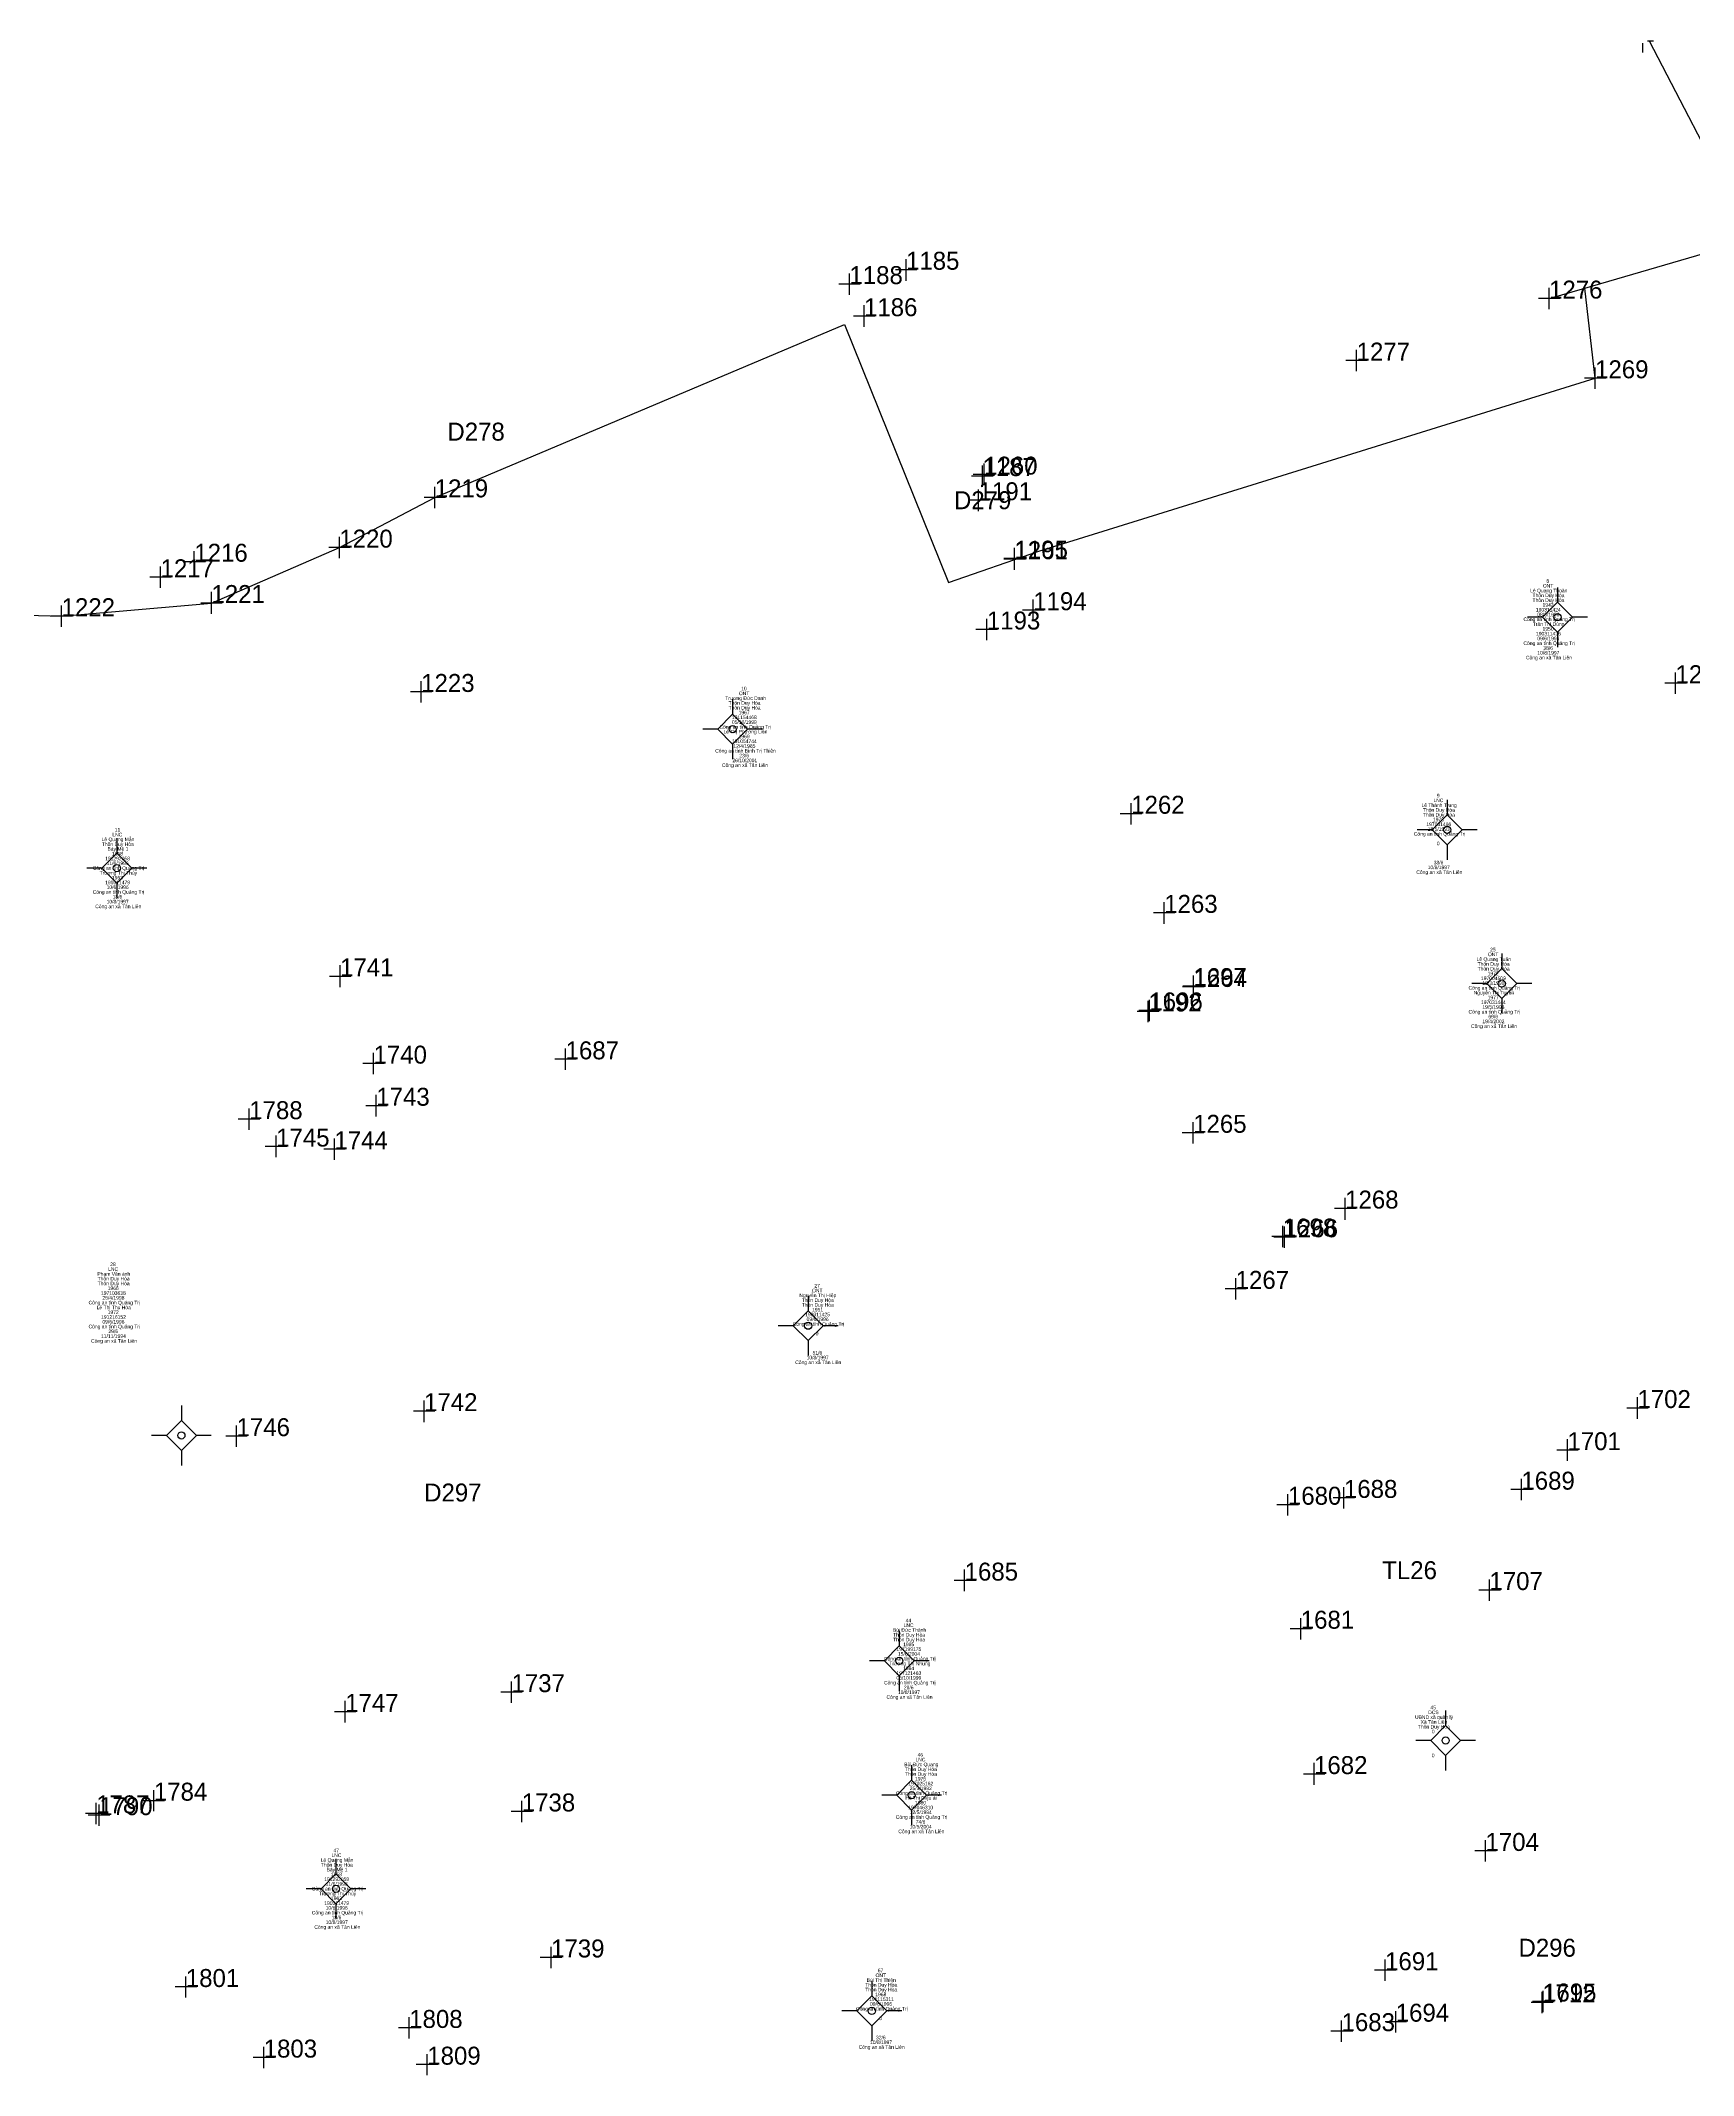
# Model space of a CAD drawing. Extents: x 548949 to 550223, y 1836732 to 1838051.
# Drawn here: x 549721.5 to 549859.6, y 1837866.7 to 1838036.8 of the extents above; entities that cross this region are included whole.
import ezdxf

# ---------------------------------------------------------------- set-up
doc = ezdxf.new("R2010")
doc.units = 0
for name, color, linetype in [('Level 11', 7, 'Continuous'), ('Level 15', 7, 'Continuous'), ('Level 4', 7, 'Continuous'), ('Level 41', 7, 'Continuous'), ('Level 5', 7, 'Continuous'), ('Level 52', 7, 'Continuous')]:
    doc.layers.add(name, color=color, linetype=linetype)

msp = doc.modelspace()

# ---------------------------------------------------------------- linework, layer by layer
at = {"layer": 'Level 11'}
for p, q in [((549848.3, 1837991.08), (549848.3, 1837989.83)), ((549848.3, 1837989.83), (549847.05, 1837988.58)), ((549849.55, 1837988.58), (549848.3, 1837989.83)), ((549847.05, 1837988.58), (549845.8, 1837988.58)), ((549847.05, 1837988.58), (549848.3, 1837987.33)), ((549848.3, 1837987.33), (549849.55, 1837988.58)), ((549850.8, 1837988.58), (549849.55, 1837988.58)), ((549848.3, 1837987.33), (549848.3, 1837986.08)), ((549779.36, 1837981.73), (549779.36, 1837980.48)), ((549778.11, 1837979.23), (549776.86, 1837979.23)), ((549779.36, 1837980.48), (549778.11, 1837979.23)), ((549778.11, 1837979.23), (549779.36, 1837977.98)), ((549780.61, 1837979.23), (549779.36, 1837980.48)), ((549779.36, 1837977.98), (549780.61, 1837979.23)), ((549781.86, 1837979.23), (549780.61, 1837979.23)), ((549779.36, 1837977.98), (549779.36, 1837976.73)), ((549839.08, 1837973.32), (549839.08, 1837972.07)), ((549837.83, 1837970.82), (549836.58, 1837970.82)), ((549839.08, 1837972.07), (549837.83, 1837970.82)), ((549837.83, 1837970.82), (549839.08, 1837969.57)), ((549840.33, 1837970.82), (549839.08, 1837972.07)), ((549839.08, 1837969.57), (549840.33, 1837970.82)), ((549841.58, 1837970.82), (549840.33, 1837970.82)), ((549727.9, 1837970.12), (549727.9, 1837968.87)), ((549839.08, 1837969.57), (549839.08, 1837968.32)), ((549726.65, 1837967.62), (549725.4, 1837967.62)), ((549727.9, 1837968.87), (549726.65, 1837967.62)), ((549726.65, 1837967.62), (549727.9, 1837966.37)), ((549729.15, 1837967.62), (549727.9, 1837968.87)), ((549727.9, 1837966.37), (549729.15, 1837967.62)), ((549730.4, 1837967.62), (549729.15, 1837967.62)), ((549727.9, 1837966.37), (549727.9, 1837965.12)), ((549843.64, 1837960.47), (549843.64, 1837959.22)), ((549843.64, 1837959.22), (549842.39, 1837957.97)), ((549844.89, 1837957.97), (549843.64, 1837959.22)), ((549842.39, 1837957.97), (549841.14, 1837957.97)), ((549842.39, 1837957.97), (549843.64, 1837956.72)), ((549843.64, 1837956.72), (549844.89, 1837957.97)), ((549846.14, 1837957.97), (549844.89, 1837957.97)), ((549843.64, 1837956.72), (549843.64, 1837955.47)), ((549785.67, 1837931.88), (549785.67, 1837930.63)), ((549785.67, 1837930.63), (549784.42, 1837929.38)), ((549786.92, 1837929.38), (549785.67, 1837930.63)), ((549784.42, 1837929.38), (549783.17, 1837929.38)), ((549784.42, 1837929.38), (549785.67, 1837928.13)), ((549785.67, 1837928.13), (549786.92, 1837929.38)), ((549785.67, 1837928.13), (549785.67, 1837926.88)), ((549788.17, 1837929.38), (549786.92, 1837929.38)), ((549733.29, 1837921.46), (549732.04, 1837920.21)), ((549733.29, 1837922.71), (549733.29, 1837921.46)), ((549734.54, 1837920.21), (549733.29, 1837921.46)), ((549732.04, 1837920.21), (549730.79, 1837920.21)), ((549732.04, 1837920.21), (549733.29, 1837918.96)), ((549733.29, 1837918.96), (549734.54, 1837920.21)), ((549735.79, 1837920.21), (549734.54, 1837920.21)), ((549733.29, 1837918.96), (549733.29, 1837917.71)), ((549793.29, 1837902.63), (549792.04, 1837901.38)), ((549793.29, 1837903.88), (549793.29, 1837902.63)), ((549794.54, 1837901.38), (549793.29, 1837902.63)), ((549792.04, 1837901.38), (549790.79, 1837901.38)), ((549792.04, 1837901.38), (549793.29, 1837900.13)), ((549793.29, 1837900.13), (549794.54, 1837901.38)), ((549795.79, 1837901.38), (549794.54, 1837901.38)), ((549793.29, 1837900.13), (549793.29, 1837898.88)), ((549838.95, 1837895.97), (549837.7, 1837894.72)), ((549838.95, 1837897.22), (549838.95, 1837895.97)), ((549840.2, 1837894.72), (549838.95, 1837895.97)), ((549837.7, 1837894.72), (549836.45, 1837894.72)), ((549837.7, 1837894.72), (549838.95, 1837893.47)), ((549838.95, 1837893.47), (549840.2, 1837894.72)), ((549841.45, 1837894.72), (549840.2, 1837894.72)), ((549794.32, 1837892.65), (549794.32, 1837891.4)), ((549838.95, 1837893.47), (549838.95, 1837892.22)), ((549794.32, 1837891.4), (549793.07, 1837890.15)), ((549795.57, 1837890.15), (549794.32, 1837891.4)), ((549793.07, 1837890.15), (549791.82, 1837890.15)), ((549793.07, 1837890.15), (549794.32, 1837888.9)), ((549794.32, 1837888.9), (549795.57, 1837890.15)), ((549796.82, 1837890.15), (549795.57, 1837890.15)), ((549794.32, 1837888.9), (549794.32, 1837887.65)), ((549746.21, 1837884.83), (549746.21, 1837883.58)), ((549744.96, 1837882.33), (549743.71, 1837882.33)), ((549746.21, 1837883.58), (549744.96, 1837882.33)), ((549744.96, 1837882.33), (549746.21, 1837881.08)), ((549747.46, 1837882.33), (549746.21, 1837883.58)), ((549746.21, 1837881.08), (549747.46, 1837882.33)), ((549748.71, 1837882.33), (549747.46, 1837882.33)), ((549746.21, 1837881.08), (549746.21, 1837879.83)), ((549790.99, 1837874.63), (549790.99, 1837873.38)), ((549789.74, 1837872.13), (549788.49, 1837872.13)), ((549790.99, 1837873.38), (549789.74, 1837872.13)), ((549789.74, 1837872.13), (549790.99, 1837870.88)), ((549792.24, 1837872.13), (549790.99, 1837873.38)), ((549790.99, 1837870.88), (549792.24, 1837872.13)), ((549793.49, 1837872.13), (549792.24, 1837872.13)), ((549790.99, 1837870.88), (549790.99, 1837869.63))]:
    msp.add_line(p, q, dxfattribs=at)
for centre in [(549848.3, 1837988.58), (549779.36, 1837979.23), (549839.08, 1837970.82), (549727.9, 1837967.62), (549843.64, 1837957.97), (549785.67, 1837929.38), (549733.29, 1837920.21), (549793.29, 1837901.38), (549838.95, 1837894.72), (549794.32, 1837890.15), (549746.21, 1837882.33), (549790.99, 1837872.13)]:
    msp.add_circle(centre, 0.3, dxfattribs=at)
at = {"layer": 'Level 4'}
for p, q in [((549855.42, 1838035.78), (549855.42, 1838036.56)), ((549856.31, 1838036.71), (549855.81, 1838036.71)), ((549793.85, 1838016.69), (549793.85, 1838018.51)), ((549789.12, 1838015.53), (549789.12, 1838017.31)), ((549794.74, 1838017.62), (549792.96, 1838017.62)), ((549790.01, 1838016.42), (549788.23, 1838016.42)), ((549848.48, 1838015.21), (549846.7, 1838015.21)), ((549847.59, 1838014.32), (549847.59, 1838016.1)), ((549791.23, 1838013.74), (549789.45, 1838013.74)), ((549790.34, 1838012.85), (549790.34, 1838014.66)), ((549832.4, 1838010.03), (549830.62, 1838010.03)), ((549831.51, 1838009.14), (549831.51, 1838010.92)), ((549852.33, 1838008.55), (549850.55, 1838008.55)), ((549851.44, 1838007.66), (549851.44, 1838009.44)), ((549800.24, 1837999.49), (549800.24, 1838001.27)), ((549800.38, 1837999.61), (549800.38, 1838001.42)), ((549801.13, 1838000.38), (549799.31, 1838000.38)), ((549801.27, 1838000.5), (549799.46, 1838000.5)), ((549755.35, 1837998.6), (549753.57, 1837998.6)), ((549754.46, 1837997.71), (549754.46, 1837999.49)), ((549800.81, 1837998.36), (549799.03, 1837998.36)), ((549799.92, 1837997.44), (549799.92, 1837999.25)), ((549746.49, 1837993.51), (549746.49, 1837995.29)), ((549731.55, 1837991.03), (549731.55, 1837992.81)), ((549735.3, 1837993.22), (549733.48, 1837993.22)), ((549734.37, 1837992.33), (549734.37, 1837994.11)), ((549747.38, 1837994.4), (549745.6, 1837994.4)), ((549803.84, 1837993.43), (549802.02, 1837993.43)), ((549803.81, 1837993.48), (549802.03, 1837993.48)), ((549802.91, 1837992.54), (549802.91, 1837994.36)), ((549802.92, 1837992.59), (549802.92, 1837994.37)), ((549732.44, 1837991.92), (549730.66, 1837991.92)), ((549723.28, 1837987.78), (549723.28, 1837989.56)), ((549736.69, 1837989.77), (549734.91, 1837989.77)), ((549735.8, 1837988.88), (549735.8, 1837990.7)), ((549804.48, 1837988.28), (549804.48, 1837990.06)), ((549724.18, 1837988.67), (549722.39, 1837988.67)), ((549800.61, 1837986.67), (549800.61, 1837988.45)), ((549805.37, 1837989.17), (549803.59, 1837989.17)), ((549801.5, 1837987.56), (549799.68, 1837987.56)), ((549753.33, 1837981.45), (549753.33, 1837983.24)), ((549859.08, 1837983.07), (549857.27, 1837983.07)), ((549858.16, 1837982.18), (549858.16, 1837983.96)), ((549754.22, 1837982.34), (549752.44, 1837982.34)), ((549812.67, 1837971.27), (549812.67, 1837973.05)), ((549813.56, 1837972.16), (549811.74, 1837972.16)), ((549816.32, 1837963.88), (549814.54, 1837963.88)), ((549815.43, 1837962.96), (549815.43, 1837964.77)), ((549746.55, 1837957.68), (549746.55, 1837959.5)), ((549747.44, 1837958.57), (549745.66, 1837958.57)), ((549818.77, 1837957.69), (549816.96, 1837957.69)), ((549818.76, 1837957.76), (549816.98, 1837957.76)), ((549817.87, 1837956.84), (549817.87, 1837958.65)), ((549817.88, 1837956.8), (549817.88, 1837958.58)), ((549814.98, 1837955.64), (549813.16, 1837955.64)), ((549815.08, 1837955.73), (549813.3, 1837955.73)), ((549814.09, 1837954.75), (549814.09, 1837956.53)), ((549814.19, 1837954.84), (549814.19, 1837956.62)), ((549749.35, 1837950.39), (549749.35, 1837952.17)), ((549765.4, 1837950.75), (549765.4, 1837952.53)), ((549750.24, 1837951.28), (549748.46, 1837951.28)), ((549766.29, 1837951.64), (549764.51, 1837951.64)), ((549749.58, 1837946.87), (549749.58, 1837948.68)), ((549738.96, 1837945.75), (549738.96, 1837947.53)), ((549750.5, 1837947.76), (549748.69, 1837947.76)), ((549739.85, 1837946.64), (549738.04, 1837946.64)), ((549741.21, 1837943.46), (549741.21, 1837945.28)), ((549818.74, 1837945.5), (549816.92, 1837945.5)), ((549817.85, 1837944.61), (549817.85, 1837946.39)), ((549742.1, 1837944.35), (549740.28, 1837944.35)), ((549746.97, 1837944.12), (549745.19, 1837944.12)), ((549746.08, 1837943.23), (549746.08, 1837945.01)), ((549830.55, 1837938.24), (549830.55, 1837940.06)), ((549831.44, 1837939.17), (549829.66, 1837939.17)), ((549826.23, 1837936.83), (549824.42, 1837936.83)), ((549826.38, 1837936.77), (549824.6, 1837936.77)), ((549825.34, 1837935.94), (549825.34, 1837937.72)), ((549825.49, 1837935.88), (549825.49, 1837937.66)), ((549821.4, 1837931.57), (549821.4, 1837933.35)), ((549822.29, 1837932.46), (549820.51, 1837932.46)), ((549753.57, 1837921.32), (549753.57, 1837923.13)), ((549854.98, 1837921.61), (549854.98, 1837923.42)), ((549754.46, 1837922.24), (549752.68, 1837922.24)), ((549855.87, 1837922.5), (549854.09, 1837922.5)), ((549738.79, 1837920.15), (549737.01, 1837920.15)), ((549737.9, 1837919.26), (549737.9, 1837921.04)), ((549849.13, 1837918.09), (549849.13, 1837919.9)), ((549850.02, 1837918.98), (549848.24, 1837918.98)), ((549845.28, 1837914.79), (549845.28, 1837916.57)), ((549825.77, 1837913.53), (549825.77, 1837915.31)), ((549831.34, 1837914.99), (549829.56, 1837914.99)), ((549830.45, 1837914.1), (549830.45, 1837915.88)), ((549846.18, 1837915.68), (549844.39, 1837915.68)), ((549826.66, 1837914.42), (549824.84, 1837914.42)), ((549799.68, 1837908.08), (549797.86, 1837908.08)), ((549798.75, 1837907.19), (549798.75, 1837909)), ((549842.61, 1837906.4), (549842.61, 1837908.18)), ((549843.54, 1837907.29), (549841.72, 1837907.29)), ((549826.84, 1837903.17), (549826.84, 1837904.95)), ((549827.73, 1837904.06), (549825.95, 1837904.06)), ((549760.88, 1837897.87), (549760.88, 1837899.65)), ((549746.98, 1837896.22), (549746.98, 1837898.04)), ((549761.77, 1837898.76), (549759.99, 1837898.76)), ((549747.87, 1837897.11), (549746.09, 1837897.11)), ((549827.95, 1837891.02), (549827.95, 1837892.84)), ((549828.84, 1837891.91), (549827.06, 1837891.91)), ((549726.17, 1837887.74), (549726.17, 1837889.52)), ((549726.42, 1837887.59), (549726.42, 1837889.37)), ((549731.88, 1837889.69), (549730.1, 1837889.69)), ((549730.99, 1837888.8), (549730.99, 1837890.58)), ((549761.74, 1837887.9), (549761.74, 1837889.68)), ((549727.06, 1837888.63), (549725.28, 1837888.63)), ((549727.31, 1837888.48), (549725.5, 1837888.48)), ((549762.64, 1837888.79), (549760.85, 1837888.79)), ((549842.28, 1837884.6), (549842.28, 1837886.38)), ((549843.17, 1837885.49), (549841.39, 1837885.49)), ((549764.19, 1837875.7), (549764.19, 1837877.48)), ((549765.08, 1837876.59), (549763.26, 1837876.59)), ((549834.78, 1837875.52), (549833, 1837875.52)), ((549833.89, 1837874.63), (549833.89, 1837876.41)), ((549734.58, 1837874.12), (549732.77, 1837874.12)), ((549733.66, 1837873.23), (549733.66, 1837875.01)), ((549847.02, 1837871.94), (549847.02, 1837873.72)), ((549847.09, 1837872.02), (549847.09, 1837873.8)), ((549834.78, 1837870.33), (549834.78, 1837872.11)), ((549847.91, 1837872.83), (549846.1, 1837872.83)), ((549847.98, 1837872.91), (549846.2, 1837872.91)), ((549753.26, 1837870.7), (549751.44, 1837870.7)), ((549752.33, 1837869.81), (549752.33, 1837871.59)), ((549831.18, 1837870.43), (549829.36, 1837870.43)), ((549830.25, 1837869.54), (549830.25, 1837871.32)), ((549835.68, 1837871.22), (549833.89, 1837871.22)), ((549740.17, 1837867.33), (549740.17, 1837869.11)), ((549741.06, 1837868.22), (549739.28, 1837868.22)), ((549754.73, 1837867.63), (549752.92, 1837867.63)), ((549753.84, 1837866.74), (549753.84, 1837868.52))]:
    msp.add_line(p, q, dxfattribs=at)
at = {"layer": 'Level 41'}
for p, q in [((549855.95, 1838036.76), (549864.56, 1838020.16)), ((549847.59, 1838015.21), (549850.57, 1838016.08))]:
    msp.add_line(p, q, dxfattribs=at)
at = {"layer": 'Level 52'}
for p, q in [((549850.57, 1838016.08), (549864.56, 1838020.16)), ((549797.39, 1837991.48), (549804.96, 1837994.11))]:
    msp.add_line(p, q, dxfattribs=at)
for points in [[(549804.96, 1837994.11), (549851.44, 1838008.55), (549850.57, 1838016.08)], [(549746.49, 1837994.4), (549754.46, 1837998.6), (549788.7, 1838013.05), (549797.39, 1837991.48)], [(549700.43, 1837984.31), (549709.81, 1837989.05), (549723.28, 1837988.67), (549735.8, 1837989.77), (549746.49, 1837994.4)]]:
    msp.add_lwpolyline(points, dxfattribs=at)

# ---------------------------------------------------------------- texts
at = {"layer": 'Level 15'}
for s, p in [('ONT', (549847.07, 1837991.06)), ('8', (549847.37, 1837991.46)), ('Lê Quang Thoàn', (549846.01, 1837990.66)), ('Thôn Duy Hòa', (549846.21, 1837990.26)), ('Thôn Duy Hòa', (549846.21, 1837989.86)), ('190311424', (549846.49, 1837989.06)), ('1942', (549847.05, 1837989.46)), ('Công an tỉnh Quảng Trị', (549845.45, 1837988.26)), ('Trần Thị Dùng', (549846.23, 1837987.86)), ('08/6/1996', (549846.61, 1837988.66)), ('1950', (549847.05, 1837987.46)), ('Công an tỉnh Quảng Trị', (549845.45, 1837986.26)), ('190311426', (549846.5, 1837987.06)), ('09/6/1996', (549846.61, 1837986.66)), ('38/6', (549847.11, 1837985.86)), ('Công an xã Tân Liên', (549845.66, 1837985.06)), ('10/8/1997', (549846.61, 1837985.46)), ('10', (549780.07, 1837982.47)), ('Trương Đức Danh', (549778.74, 1837981.67)), ('Thôn Duy Hòa', (549779.02, 1837981.27)), ('Thôn Duy Hòa', (549779.02, 1837980.87)), ('ONT', (549779.88, 1837982.07)), ('Công an tỉnh Quảng Trị', (549778.26, 1837979.27)), ('Lê Thị Phương Liên', (549778.59, 1837978.87)), ('05/10/1999', (549779.3, 1837979.67)), ('191154468', (549779.3, 1837980.07)), ('1967', (549779.86, 1837980.47)), ('Công an tỉnh Bình Trị Thiên', (549777.9, 1837977.27)), ('191054744', (549779.3, 1837978.07)), ('12/4/1985', (549779.42, 1837977.67)), ('1969', (549779.86, 1837978.47)), ('Công an xã Tân Liên', (549778.47, 1837976.07)), ('26/10/2001', (549779.34, 1837976.47)), ('23/6', (549779.92, 1837976.87)), ('Lê Thành Trung', (549836.93, 1837972.73)), ('Thôn Duy Hòa', (549837.05, 1837972.33)), ('LNC', (549837.93, 1837973.13)), ('9', (549838.21, 1837973.53)), ('11', (549727.72, 1837970.67)), ('Công an tỉnh Quảng Trị', (549836.29, 1837970.33)), ('Thôn Duy Hòa', (549837.05, 1837971.93)), ('197031466', (549837.34, 1837971.13)), ('18/5/1993', (549837.45, 1837970.73)), ('1978', (549837.89, 1837971.53)), ('Lê Quang Mẫn', (549726.62, 1837969.87)), ('Thôn Duy Hòa', (549726.64, 1837969.47)), ('Bảy Mệ 1', (549727.11, 1837969.07)), ('1958', (549727.48, 1837968.67)), ('LNC', (549727.52, 1837970.27)), ('0', (549838.21, 1837969.53)), ('Công an tỉnh Quảng Trị', (549725.88, 1837967.47)), ('Trương Thị Thúy', (549726.46, 1837967.07)), ('191292058', (549726.92, 1837968.27)), ('11/6/1996', (549727.04, 1837967.87)), ('Công an xã Tân Liên', (549836.5, 1837967.13)), ('10/8/1997', (549837.45, 1837967.53)), ('38/6', (549837.95, 1837967.93)), ('Công an tỉnh Quảng Trị', (549725.88, 1837965.47)), ('190311479', (549726.92, 1837966.27)), ('10/6/1996', (549727.04, 1837965.87)), ('1963', (549727.48, 1837966.67)), ('Công an xã Tân Liên', (549726.09, 1837964.27)), ('10/8/1997', (549727.04, 1837964.67)), ('18/6', (549727.54, 1837965.07)), ('ONT', (549842.48, 1837960.26)), ('25', (549842.67, 1837960.66)), ('Lê Quang Tuấn', (549841.53, 1837959.86)), ('Thôn Duy Hòa', (549841.62, 1837959.46)), ('Thôn Duy Hòa', (549841.62, 1837959.06)), ('1972', (549842.46, 1837958.66)), ('Công an tỉnh Quảng Trị', (549840.86, 1837957.46)), ('Nguyễn Thị Tuyền', (549841.29, 1837957.06)), ('197004509', (549841.9, 1837958.26)), ('12/3/1990', (549842.02, 1837957.86)), ('Công an tỉnh Quảng Trị', (549840.86, 1837955.46)), ('197031444', (549841.9, 1837956.26)), ('19/5/1993', (549842.02, 1837955.86)), ('1977', (549842.46, 1837956.66)), ('69/6', (549842.52, 1837955.06)), ('Công an xã Tân Liên', (549841.07, 1837954.26)), ('19/4/2002', (549842.02, 1837954.66)), ('Phạm Văn ánh', (549726.27, 1837933.56)), ('Thôn Duy Hòa', (549726.29, 1837933.16)), ('LNC', (549727.17, 1837933.96)), ('28', (549727.34, 1837934.36)), ('Thôn Duy Hòa', (549726.29, 1837932.76)), ('197103638', (549726.57, 1837931.96)), ('25/4/1998', (549726.69, 1837931.56)), ('1966', (549727.13, 1837932.36)), ('Nguyễn Thị Hiệp', (549784.94, 1837931.77)), ('Thôn Duy Hòa', (549785.14, 1837931.37)), ('ONT', (549786, 1837932.17)), ('27', (549786.19, 1837932.57)), ('Công an tỉnh Quảng Trị', (549725.53, 1837931.16)), ('Lê Thị Thu Hòa', (549726.21, 1837930.76)), ('191216152', (549726.58, 1837929.96)), ('09/6/1996', (549726.69, 1837929.56)), ('1972', (549727.13, 1837930.36)), ('Thôn Duy Hòa', (549785.14, 1837930.97)), ('190311425', (549785.42, 1837930.17)), ('09/6/1996', (549785.54, 1837929.77)), ('1951', (549786, 1837930.57)), ('Công an tỉnh Quảng Trị', (549725.53, 1837929.16)), ('Công an xã Tân Liên', (549725.74, 1837927.96)), ('11/11/1994', (549726.57, 1837928.36)), ('29/6', (549727.19, 1837928.76)), ('Công an tỉnh Quảng Trị', (549784.38, 1837929.37)), ('0', (549786.3, 1837928.57)), ('Công an xã Tân Liên', (549784.59, 1837926.17)), ('10/8/1997', (549785.54, 1837926.57)), ('51/6', (549786.04, 1837926.97)), ('LNC', (549793.65, 1837904.2)), ('44', (549793.82, 1837904.6)), ('Bùi Đức Thành', (549792.75, 1837903.8)), ('Thôn Duy Hòa', (549792.77, 1837903.4)), ('Thôn Duy Hòa', (549792.77, 1837903)), ('1985', (549793.61, 1837902.6)), ('Công an tỉnh Quảng Trị', (549792.01, 1837901.4)), ('Trương Thị Nhung', (549792.46, 1837901)), ('197199175', (549793.05, 1837902.2)), ('15/6/2004', (549793.17, 1837901.8)), ('1984', (549793.61, 1837900.6)), ('Công an tỉnh Quảng Trị', (549792.01, 1837899.4)), ('06/10/1999', (549793.05, 1837899.8)), ('197121463', (549793.05, 1837900.2)), ('28/6', (549793.67, 1837899)), ('Công an xã Tân Liên', (549792.22, 1837898.2)), ('10/8/1997', (549793.17, 1837898.6)), ('45', (549837.68, 1837897.32)), ('UBND xã quản lý', (549836.39, 1837896.52)), ('Thôn Duy Hòa', (549836.63, 1837895.72)), (' Xã Tân Liên ', (549836.74, 1837896.12)), ('DCS', (549837.49, 1837896.92)), ('0', (549837.79, 1837895.32)), ('Bùi Đức Quang', (549793.7, 1837892.57)), ('Thôn Duy Hòa', (549793.76, 1837892.17)), ('LNC', (549794.64, 1837892.97)), ('46', (549794.82, 1837893.37)), ('0', (549837.79, 1837893.32)), ('Thôn Duy Hòa', (549793.76, 1837891.77)), ('197025162', (549794.05, 1837890.97)), ('25/3/1992', (549794.16, 1837890.57)), ('1975', (549794.6, 1837891.37)), ('Công an tỉnh Quảng Trị', (549793, 1837890.17)), ('Hồ Thị Diệu ái', (549793.79, 1837889.77)), ('197046310', (549794.04, 1837888.97)), ('1980', (549794.6, 1837889.37)), ('Công an tỉnh Quảng Trị', (549793, 1837888.17)), ('12/5/1994', (549794.16, 1837888.57)), ('10/5/2004', (549794.16, 1837887.37)), ('74/6', (549794.66, 1837887.77)), ('47', (549746, 1837885.38)), ('Công an xã Tân Liên', (549793.21, 1837886.97)), ('Lê Quang Mẫn', (549744.93, 1837884.58)), ('Thôn Duy Hòa', (549744.95, 1837884.18)), ('Bảy Mệ 1', (549745.42, 1837883.78)), ('LNC', (549745.83, 1837884.98)), ('Công an tỉnh Quảng Trị', (549744.19, 1837882.18)), ('191292058', (549745.23, 1837882.98)), ('11/6/1996', (549745.35, 1837882.58)), ('1958', (549745.79, 1837883.38)), ('Công an tỉnh Quảng Trị', (549744.19, 1837880.18)), ('Trương Thị Thúy', (549744.77, 1837881.78)), ('190311479', (549745.23, 1837880.98)), ('10/6/1996', (549745.35, 1837880.58)), ('1963', (549745.79, 1837881.38)), ('Công an xã Tân Liên', (549744.4, 1837878.98)), ('10/8/1997', (549745.35, 1837879.38)), ('18/6', (549745.85, 1837879.78)), ('67', (549791.49, 1837875.35)), ('Thôn Duy Hòa', (549790.44, 1837874.15)), ('Thôn Duy Hòa', (549790.44, 1837873.75)), ('Bùi Thị Thiện', (549790.56, 1837874.55)), ('ONT', (549791.3, 1837874.95)), ('Công an tỉnh Quảng Trị', (549789.68, 1837872.15)), ('191115311', (549790.76, 1837872.95)), ('09/6/1996', (549790.84, 1837872.55)), ('1968', (549791.28, 1837873.35)), ('0', (549791.6, 1837871.35)), ('Công an xã Tân Liên', (549789.89, 1837868.95)), ('10/8/1997', (549790.84, 1837869.35)), ('32/6', (549791.34, 1837869.75))]:
    msp.add_text(s, height=0.3, dxfattribs=at).set_placement(p)
at = {"layer": 'Level 5'}
for s, p in [('1185', (549793.85, 1838017.62)), ('1188', (549789.12, 1838016.42)), ('1276', (549847.59, 1838015.21)), ('1186', (549790.34, 1838013.74)), ('1277', (549831.51, 1838010.03)), ('1269', (549851.44, 1838008.55)), ('D278 ', (549755.52, 1838003.34)), ('1187', (549800.24, 1838000.38)), ('1260', (549800.38, 1838000.5)), ('1219', (549754.46, 1837998.6)), ('1191', (549799.92, 1837998.36)), ('D279 ', (549797.86, 1837997.61)), ('1216', (549734.37, 1837993.22)), ('1220', (549746.49, 1837994.4)), ('1261', (549802.91, 1837993.43)), ('1195', (549802.92, 1837993.48)), ('1217', (549731.55, 1837991.92)), ('1221', (549735.8, 1837989.77)), ('1222', (549723.28, 1837988.67)), ('1194', (549804.48, 1837989.17)), ('1193', (549800.61, 1837987.56)), ('1275', (549858.16, 1837983.07)), ('1223', (549753.33, 1837982.34)), ('1262', (549812.67, 1837972.16)), ('1263', (549815.43, 1837963.88)), ('1741', (549746.55, 1837958.57)), ('1697', (549817.87, 1837957.76)), ('1264', (549817.88, 1837957.69)), ('1192', (549814.09, 1837955.64)), ('1696', (549814.19, 1837955.73)), ('1740', (549749.35, 1837951.28)), ('1687', (549765.4, 1837951.64)), ('1743', (549749.58, 1837947.76)), ('1788', (549738.96, 1837946.64)), ('1265', (549817.85, 1837945.5)), ('1745', (549741.21, 1837944.35)), ('1744', (549746.08, 1837944.12)), ('1268', (549830.55, 1837939.17)), ('1698', (549825.34, 1837936.83)), ('1266', (549825.49, 1837936.77)), ('1267', (549821.4, 1837932.46)), ('1742', (549753.57, 1837922.24)), ('1702', (549854.98, 1837922.5)), ('1746', (549737.9, 1837920.15)), ('1701', (549849.13, 1837918.98)), ('D297 ', (549753.58, 1837914.69)), ('1688', (549830.45, 1837914.99)), ('1689', (549845.28, 1837915.68)), ('1680', (549825.77, 1837914.42)), ('1685', (549798.75, 1837908.08)), ('TL26 ', (549833.65, 1837908.2)), ('1707', (549842.61, 1837907.29)), ('1681', (549826.84, 1837904.06)), ('1737', (549760.88, 1837898.76)), ('1747', (549746.98, 1837897.11)), ('1682', (549827.95, 1837891.91)), ('1784', (549730.99, 1837889.69)), ('1787', (549726.17, 1837888.63)), ('1790', (549726.42, 1837888.48)), ('1738', (549761.74, 1837888.79)), ('1704', (549842.28, 1837885.49)), ('1739', (549764.19, 1837876.59)), ('D296 ', (549845.04, 1837876.65)), ('1801', (549733.66, 1837874.12)), ('1691', (549833.89, 1837875.52)), ('1712', (549847.02, 1837872.83)), ('1695', (549847.09, 1837872.91)), ('1808', (549752.33, 1837870.7)), ('1694', (549834.78, 1837871.22)), ('1683', (549830.25, 1837870.43)), ('1803', (549740.17, 1837868.22)), ('1809', (549753.84, 1837867.63))]:
    msp.add_text(s, height=1.5, dxfattribs=at).set_placement(p)

doc.saveas('drawing.dxf')
